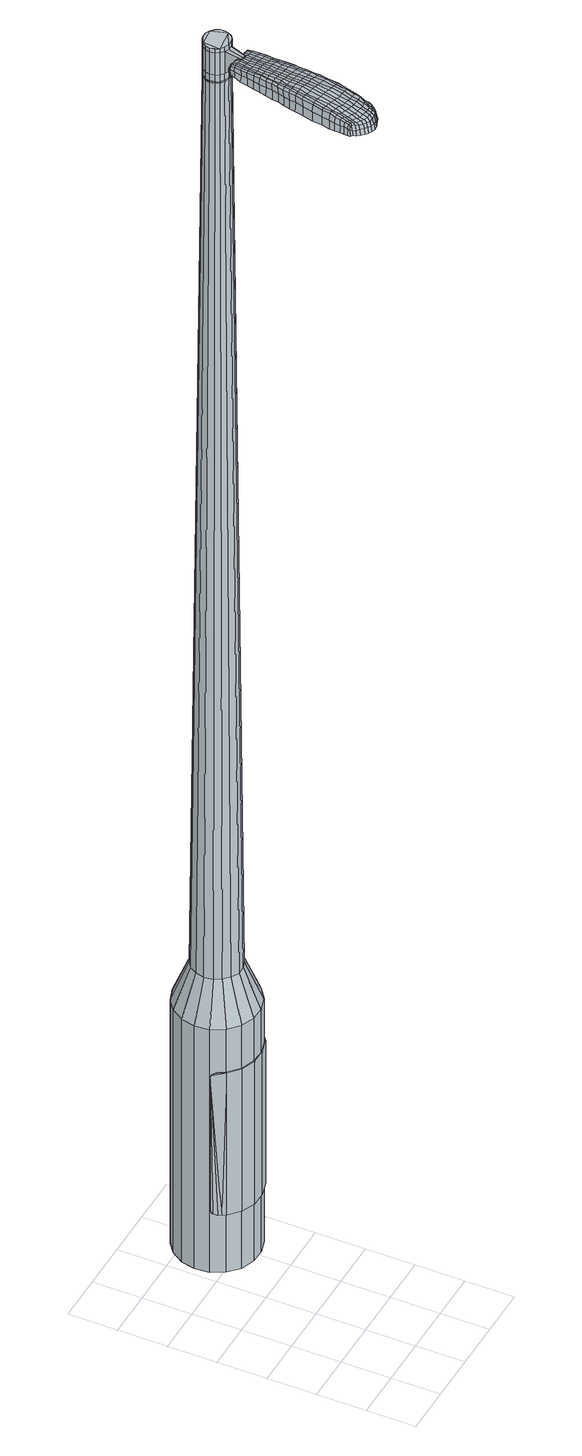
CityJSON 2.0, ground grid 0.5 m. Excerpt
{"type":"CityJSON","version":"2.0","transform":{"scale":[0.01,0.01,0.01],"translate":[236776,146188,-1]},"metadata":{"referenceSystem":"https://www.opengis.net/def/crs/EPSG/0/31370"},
"CityObjects":{
"object1":{"type":"GenericCityObject","attributes":{"cluster":551,"mean_distance_to_centroid":0.194,"new_centroid_x":236776.99,"new_centroid_y":146190.26,"mean_distance_to_camera":11.82,"H1":14.14,"H2":14.1,"Z_final":114.09,"cluster2":-1,"proj_x":236769.07,"proj_y":146188.51,"id_line":84737,"bearing_l":347.55,"distance":8.11,"orientation":"right","G_obj":257.55},"geometry":[{"type":"MultiSurface","lod":"2","boundaries":[[[0,1,2,3]],[[1,4,5,2]],[[4,6,7,5]],[[6,8,9,7]],[[8,10,11,9]],[[10,12,13,11]],[[12,14,15,13]],[[14,16,17,15]],[[16,18,19,17]],[[18,20,21,19]],[[20,22,23,21]],[[22,24,25,23]],[[24,26,27,25]],[[26,28,29,27]],[[28,30,31,29]],[[30,32,33,31]],[[32,34,35,33]],[[34,0,3,35]],[[36,37,38,39]],[[38,40,41,42]],[[41,43,42]],[[42,44,45,46]],[[45,47,46]],[[46,48,49,50]],[[49,51,50]],[[42,46,50,38]],[[50,52,39,38]],[[53,36,39]],[[2,5,7,35]],[[7,9,11,15]],[[11,13,15]],[[15,17,19,23]],[[19,21,23]],[[23,25,27,31]],[[27,29,31]],[[15,23,31,7]],[[31,33,35,7]],[[3,2,35]],[[1,0,54,55]],[[0,34,56,54]],[[34,32,57,56]],[[32,30,58,57]],[[30,28,59,58]],[[28,26,60,59]],[[26,24,61,60]],[[24,22,62,61]],[[22,20,63,62]],[[20,18,64,63]],[[18,16,65,64]],[[16,14,66,65]],[[14,12,67,66]],[[12,10,68,67]],[[10,8,69,68]],[[8,6,70,69]],[[6,4,71,70]],[[4,1,55,71]],[[55,54,72,73]],[[54,56,74,72]],[[56,57,75,74]],[[57,58,76,75]],[[58,59,77,76]],[[59,60,78,77]],[[60,61,79,78]],[[61,62,80,79]],[[62,63,81,80]],[[63,64,82,81]],[[64,65,83,82]],[[65,66,84,83]],[[66,67,85,84]],[[67,68,86,85]],[[68,69,87,86]],[[69,70,88,87]],[[70,71,89,88]],[[71,55,73,89]],[[72,90,91,73]],[[74,92,90,72]],[[93,94,92,74]],[[95,96,94,93]],[[77,97,96,95]],[[78,98,97,77]],[[99,100,98,78]],[[101,102,100,99]],[[81,103,102,101]],[[82,104,103,81]],[[83,105,104,82]],[[106,107,105,83]],[[85,108,107,106]],[[109,110,108,85]],[[111,112,110,109]],[[113,114,112,111]],[[115,116,114,113]],[[73,91,116,115]],[[117,118,119,120]],[[121,117,120,122]],[[123,121,122,124]],[[125,123,124,126]],[[127,125,126,128]],[[129,127,128,130]],[[131,129,130,132]],[[133,131,132,134]],[[135,133,134,136]],[[137,135,136,138]],[[139,137,138,140]],[[141,139,140,142]],[[143,141,142,144]],[[145,143,144,146]],[[147,145,146,148]],[[149,147,148,150]],[[75,93,74]],[[75,76,95,93]],[[76,77,95]],[[79,99,78]],[[79,80,101,99]],[[80,81,101]],[[84,106,83]],[[84,85,106]],[[86,109,85]],[[86,87,111,109]],[[87,88,113,111]],[[88,89,115,113]],[[89,73,115]],[[151,116,91]],[[151,152,114,116]],[[152,153,112,114]],[[153,154,110,112]],[[154,108,110]],[[155,107,108]],[[155,105,107]],[[156,102,103]],[[156,157,100,102]],[[157,98,100]],[[158,96,97]],[[158,159,94,96]],[[159,92,94]],[[39,52,149,160]],[[91,90,161,150]],[[53,39,160,118]],[[90,92,119,161]],[[36,53,118,117]],[[92,159,120,119]],[[37,36,117,121]],[[159,158,122,120]],[[38,37,121,123]],[[158,97,124,122]],[[40,38,123,125]],[[97,98,126,124]],[[41,40,125,127]],[[98,157,128,126]],[[43,41,127,129]],[[157,156,130,128]],[[42,43,129,131]],[[156,103,132,130]],[[44,42,131,133]],[[103,104,134,132]],[[45,44,133,135]],[[104,105,136,134]],[[47,45,135,137]],[[105,155,138,136]],[[46,47,137,139]],[[155,108,140,138]],[[48,46,139,141]],[[108,154,142,140]],[[49,48,141,143]],[[154,153,144,142]],[[51,49,143,145]],[[153,152,146,144]],[[50,51,145,147]],[[152,151,148,146]],[[52,50,147,149]],[[151,91,150,148]],[[149,150,162,163]],[[150,161,164,162]],[[161,119,165,164]],[[119,118,166,165]],[[118,160,167,166]],[[160,149,163,167]],[[168,169,170,171]],[[172,168,171,173]],[[168,172,174,175]],[[169,168,175,176]],[[177,178,179,180]],[[181,177,180,182]],[[177,181,183,184]],[[178,177,184,185]],[[186,187,188,189]],[[190,186,189,191]],[[186,190,192,193]],[[187,186,193,194]],[[195,196,197,198]],[[199,195,198,200]],[[195,199,201,202]],[[196,195,202,203]],[[204,205,206,207]],[[208,204,207,209]],[[204,208,210,211]],[[205,204,211,212]],[[213,214,215,216]],[[217,213,216,218]],[[213,217,219,220]],[[214,213,220,221]],[[222,223,224,225]],[[214,222,225,215]],[[222,214,221,226]],[[223,222,226,227]],[[228,229,230,231]],[[223,228,231,224]],[[228,223,227,232]],[[229,228,232,233]],[[234,172,173,235]],[[229,234,235,230]],[[234,229,233,236]],[[172,234,236,174]],[[237,238,239,240]],[[241,237,240,242]],[[237,241,243,244]],[[238,237,244,245]],[[246,247,248,249]],[[238,246,249,239]],[[246,238,245,250]],[[247,246,250,251]],[[252,253,254,255]],[[247,252,255,248]],[[252,247,251,256]],[[253,252,256,257]],[[258,259,260,261]],[[253,258,261,254]],[[258,253,257,262]],[[259,258,262,263]],[[264,169,176,265]],[[259,264,265,260]],[[264,259,263,266]],[[169,264,266,170]],[[267,268,269,270]],[[271,267,270,272]],[[267,271,273,274]],[[268,267,274,275]],[[276,277,278,279]],[[268,276,279,269]],[[276,268,275,280]],[[277,276,280,281]],[[282,283,284,285]],[[277,282,285,278]],[[282,277,281,286]],[[283,282,286,287]],[[288,181,182,289]],[[283,288,289,284]],[[288,283,287,290]],[[181,288,290,183]],[[291,292,293,294]],[[295,291,294,296]],[[291,295,297,298]],[[292,291,298,299]],[[300,301,302,303]],[[292,300,303,293]],[[300,292,299,304]],[[301,300,304,305]],[[306,307,308,309]],[[301,306,309,302]],[[306,301,305,310]],[[307,306,310,311]],[[312,313,314,315]],[[307,312,315,308]],[[312,307,311,316]],[[313,312,316,317]],[[318,178,185,319]],[[313,318,319,314]],[[318,313,317,320]],[[178,318,320,179]],[[321,207,206,322]],[[323,321,322,324]],[[321,323,325,326]],[[207,321,326,209]],[[327,323,324,328]],[[329,327,328,330]],[[327,329,331,332]],[[323,327,332,325]],[[333,329,330,334]],[[335,333,334,336]],[[333,335,337,338]],[[329,333,338,331]],[[339,335,336,340]],[[341,339,340,342]],[[339,341,343,344]],[[335,339,344,337]],[[345,341,342,346]],[[196,345,346,197]],[[345,196,203,347]],[[341,345,347,343]],[[348,349,194,193]],[[350,348,193,192]],[[348,350,351,352]],[[349,348,352,353]],[[354,355,353,352]],[[356,354,352,351]],[[354,356,357,358]],[[355,354,358,359]],[[360,361,359,358]],[[362,360,358,357]],[[360,362,363,364]],[[361,360,364,365]],[[366,367,365,364]],[[368,366,364,363]],[[366,368,201,199]],[[367,366,199,200]],[[369,370,371,372]],[[271,369,372,273]],[[369,271,272,373]],[[370,369,373,374]],[[375,190,191,376]],[[370,375,376,371]],[[375,370,374,377]],[[190,375,377,192]],[[378,379,380,381]],[[217,378,381,219]],[[378,217,218,382]],[[379,378,382,383]],[[384,385,386,387]],[[379,384,387,380]],[[384,379,383,388]],[[385,384,388,389]],[[390,187,194,391]],[[385,390,391,386]],[[390,385,389,392]],[[187,390,392,188]],[[393,394,395,396]],[[175,393,396,176]],[[393,175,174,397]],[[394,393,397,398]],[[399,400,401,402]],[[394,399,402,395]],[[399,394,398,403]],[[400,399,403,404]],[[405,198,197,406]],[[400,405,406,401]],[[405,400,404,407]],[[198,405,407,200]],[[408,409,410,411]],[[180,408,411,182]],[[408,180,179,412]],[[409,408,412,413]],[[414,202,201,415]],[[409,414,415,410]],[[414,409,413,416]],[[202,414,416,203]],[[417,418,419,420]],[[295,417,420,297]],[[417,295,296,421]],[[418,417,421,422]],[[423,208,209,424]],[[418,423,424,419]],[[423,418,422,425]],[[208,423,425,210]],[[426,427,428,429]],[[241,426,429,243]],[[426,241,242,430]],[[427,426,430,431]],[[432,433,434,435]],[[427,432,435,428]],[[432,427,431,436]],[[433,432,436,437]],[[438,205,212,439]],[[433,438,439,434]],[[438,433,437,440]],[[205,438,440,206]],[[441,442,431,430]],[[240,441,430,242]],[[441,240,239,443]],[[442,441,443,444]],[[445,446,437,436]],[[442,445,436,431]],[[445,442,444,447]],[[446,445,447,448]],[[449,322,206,440]],[[446,449,440,437]],[[449,446,448,450]],[[322,449,450,324]],[[451,452,453,454]],[[298,451,454,299]],[[451,298,297,420]],[[452,451,420,419]],[[455,326,325,456]],[[452,455,456,453]],[[455,452,419,424]],[[326,455,424,209]],[[457,458,444,443]],[[249,457,443,239]],[[457,249,248,459]],[[458,457,459,460]],[[461,462,448,447]],[[458,461,447,444]],[[461,458,460,463]],[[462,461,463,464]],[[465,328,324,450]],[[462,465,450,448]],[[465,462,464,466]],[[328,465,466,330]],[[467,468,469,470]],[[304,467,470,305]],[[467,304,299,454]],[[468,467,454,453]],[[471,332,331,472]],[[468,471,472,469]],[[471,468,453,456]],[[332,471,456,325]],[[473,474,460,459]],[[255,473,459,248]],[[473,255,254,475]],[[474,473,475,476]],[[477,478,464,463]],[[474,477,463,460]],[[477,474,476,479]],[[478,477,479,480]],[[481,334,330,466]],[[478,481,466,464]],[[481,478,480,482]],[[334,481,482,336]],[[483,484,485,486]],[[310,483,486,311]],[[483,310,305,470]],[[484,483,470,469]],[[487,338,337,488]],[[484,487,488,485]],[[487,484,469,472]],[[338,487,472,331]],[[489,490,476,475]],[[261,489,475,254]],[[489,261,260,491]],[[490,489,491,492]],[[493,494,480,479]],[[490,493,479,476]],[[493,490,492,495]],[[494,493,495,496]],[[497,340,336,482]],[[494,497,482,480]],[[497,494,496,498]],[[340,497,498,342]],[[499,500,501,502]],[[316,499,502,317]],[[499,316,311,486]],[[500,499,486,485]],[[503,344,343,504]],[[500,503,504,501]],[[503,500,485,488]],[[344,503,488,337]],[[505,506,492,491]],[[265,505,491,260]],[[505,265,176,396]],[[506,505,396,395]],[[507,508,496,495]],[[506,507,495,492]],[[507,506,395,402]],[[508,507,402,401]],[[509,346,342,498]],[[508,509,498,496]],[[509,508,401,406]],[[346,509,406,197]],[[510,511,413,412]],[[320,510,412,179]],[[510,320,317,502]],[[511,510,502,501]],[[512,347,203,416]],[[511,512,416,413]],[[512,511,501,504]],[[347,512,504,343]],[[513,514,374,373]],[[270,513,373,272]],[[513,270,269,515]],[[514,513,515,516]],[[517,350,192,377]],[[514,517,377,374]],[[517,514,516,518]],[[350,517,518,351]],[[519,520,521,522]],[[220,519,522,221]],[[519,220,219,381]],[[520,519,381,380]],[[523,524,525,526]],[[520,523,526,521]],[[523,520,380,387]],[[524,523,387,386]],[[527,349,353,528]],[[524,527,528,525]],[[527,524,386,391]],[[349,527,391,194]],[[529,530,516,515]],[[279,529,515,269]],[[529,279,278,531]],[[530,529,531,532]],[[533,356,351,518]],[[530,533,518,516]],[[533,530,532,534]],[[356,533,534,357]],[[535,536,537,538]],[[226,535,538,227]],[[535,226,221,522]],[[536,535,522,521]],[[539,540,541,542]],[[536,539,542,537]],[[539,536,521,526]],[[540,539,526,525]],[[543,355,359,544]],[[540,543,544,541]],[[543,540,525,528]],[[355,543,528,353]],[[545,546,532,531]],[[285,545,531,278]],[[545,285,284,547]],[[546,545,547,548]],[[549,362,357,534]],[[546,549,534,532]],[[549,546,548,550]],[[362,549,550,363]],[[551,552,553,554]],[[232,551,554,233]],[[551,232,227,538]],[[552,551,538,537]],[[555,556,557,558]],[[552,555,558,553]],[[555,552,537,542]],[[556,555,542,541]],[[559,361,365,560]],[[556,559,560,557]],[[559,556,541,544]],[[361,559,544,359]],[[561,562,548,547]],[[289,561,547,284]],[[561,289,182,411]],[[562,561,411,410]],[[563,368,363,550]],[[562,563,550,548]],[[563,562,410,415]],[[368,563,415,201]],[[564,565,398,397]],[[236,564,397,174]],[[564,236,233,554]],[[565,564,554,553]],[[566,567,404,403]],[[565,566,403,398]],[[566,565,553,558]],[[567,566,558,557]],[[568,367,200,407]],[[567,568,407,404]],[[568,567,557,560]],[[367,568,560,365]],[[569,570,571,572]],[[572,571,573,574]],[[575,573,571,576]],[[576,571,570,577]],[[578,579,580,581]],[[581,580,582,583]],[[584,582,580,585]],[[585,580,579,586]],[[587,588,589,590]],[[590,589,591,592]],[[593,591,589,594]],[[594,589,588,595]],[[596,597,598,599]],[[599,598,600,601]],[[602,600,598,603]],[[603,598,597,604]],[[605,606,607,608]],[[608,607,609,610]],[[611,609,607,612]],[[612,607,606,613]],[[614,615,616,617]],[[617,616,618,619]],[[620,618,616,621]],[[621,616,615,622]],[[623,624,625,626]],[[626,625,615,614]],[[622,615,625,627]],[[627,625,624,628]],[[629,630,631,632]],[[632,631,624,623]],[[628,624,631,633]],[[633,631,630,634]],[[574,573,635,636]],[[636,635,630,629]],[[634,630,635,637]],[[637,635,573,575]],[[638,639,640,641]],[[641,640,642,643]],[[644,642,640,645]],[[645,640,639,646]],[[647,648,649,650]],[[650,649,639,638]],[[646,639,649,651]],[[651,649,648,652]],[[653,654,655,656]],[[656,655,648,647]],[[652,648,655,657]],[[657,655,654,658]],[[659,660,661,662]],[[662,661,654,653]],[[658,654,661,663]],[[663,661,660,664]],[[577,570,665,666]],[[666,665,660,659]],[[664,660,665,667]],[[667,665,570,569]],[[668,669,670,671]],[[671,670,672,673]],[[674,672,670,675]],[[675,670,669,676]],[[677,678,679,680]],[[680,679,669,668]],[[676,669,679,681]],[[681,679,678,682]],[[683,684,685,686]],[[686,685,678,677]],[[682,678,685,687]],[[687,685,684,688]],[[583,582,689,690]],[[690,689,684,683]],[[688,684,689,691]],[[691,689,582,584]],[[692,693,694,695]],[[695,694,696,697]],[[698,696,694,699]],[[699,694,693,700]],[[701,702,703,704]],[[704,703,693,692]],[[700,693,703,705]],[[705,703,702,706]],[[707,708,709,710]],[[710,709,702,701]],[[706,702,709,711]],[[711,709,708,712]],[[713,714,715,716]],[[716,715,708,707]],[[712,708,715,717]],[[717,715,714,718]],[[586,579,719,720]],[[720,719,714,713]],[[718,714,719,721]],[[721,719,579,578]],[[605,608,722,723]],[[723,722,724,725]],[[726,724,722,727]],[[727,722,608,610]],[[725,724,728,729]],[[729,728,730,731]],[[732,730,728,733]],[[733,728,724,726]],[[731,730,734,735]],[[735,734,736,737]],[[738,736,734,739]],[[739,734,730,732]],[[737,736,740,741]],[[741,740,742,743]],[[744,742,740,745]],[[745,740,736,738]],[[743,742,746,747]],[[747,746,597,596]],[[604,597,746,748]],[[748,746,742,744]],[[595,749,750,594]],[[594,750,751,593]],[[752,751,750,753]],[[753,750,749,754]],[[754,755,756,753]],[[753,756,757,752]],[[758,757,756,759]],[[759,756,755,760]],[[760,761,762,759]],[[759,762,763,758]],[[764,763,762,765]],[[765,762,761,766]],[[766,767,768,765]],[[765,768,769,764]],[[602,769,768,600]],[[600,768,767,601]],[[770,771,772,773]],[[773,772,672,674]],[[673,672,772,774]],[[774,772,771,775]],[[592,591,776,777]],[[777,776,771,770]],[[775,771,776,778]],[[778,776,591,593]],[[779,780,781,782]],[[782,781,618,620]],[[619,618,781,783]],[[783,781,780,784]],[[785,786,787,788]],[[788,787,780,779]],[[784,780,787,789]],[[789,787,786,790]],[[595,588,791,792]],[[792,791,786,785]],[[790,786,791,793]],[[793,791,588,587]],[[794,795,796,797]],[[797,796,576,577]],[[575,576,796,798]],[[798,796,795,799]],[[800,801,802,803]],[[803,802,795,794]],[[799,795,802,804]],[[804,802,801,805]],[[596,599,806,807]],[[807,806,801,800]],[[805,801,806,808]],[[808,806,599,601]],[[809,810,811,812]],[[812,811,581,583]],[[578,581,811,813]],[[813,811,810,814]],[[602,603,815,816]],[[816,815,810,809]],[[814,810,815,817]],[[817,815,603,604]],[[818,819,820,821]],[[821,820,696,698]],[[697,696,820,822]],[[822,820,819,823]],[[610,609,824,825]],[[825,824,819,818]],[[823,819,824,826]],[[826,824,609,611]],[[827,828,829]],[[829,828,642,644]],[[643,642,828,830]],[[830,828,831]],[[832,833,834,835]],[[835,834,828,827]],[[831,828,834,836]],[[836,834,833,837]],[[613,606,838,839]],[[839,838,833,832]],[[837,833,838,840]],[[840,838,606,605]],[[831,841,842,830]],[[830,842,641,643]],[[638,641,842,843]],[[843,842,841,844]],[[837,845,846,836]],[[836,846,841,831]],[[844,841,846,847]],[[847,846,845,848]],[[605,723,849,840]],[[840,849,845,837]],[[848,845,849,850]],[[850,849,723,725]],[[851,852,853,854]],[[854,853,699,700]],[[698,699,853,821]],[[821,853,852,818]],[[726,727,855,856]],[[856,855,852,851]],[[818,852,855,825]],[[825,855,727,610]],[[844,857,858,843]],[[843,858,650,638]],[[647,650,858,859]],[[859,858,857,860]],[[848,861,862,847]],[[847,862,857,844]],[[860,857,862,863]],[[863,862,861,864]],[[725,729,865,850]],[[850,865,861,848]],[[864,861,865,866]],[[866,865,729,731]],[[867,868,869,870]],[[870,869,705,706]],[[700,705,869,854]],[[854,869,868,851]],[[732,733,871,872]],[[872,871,868,867]],[[851,868,871,856]],[[856,871,733,726]],[[860,873,859]],[[859,873,656,647]],[[653,656,873,874]],[[874,873,875]],[[864,876,877,863]],[[863,877,873,860]],[[875,873,877,878]],[[878,877,876,879]],[[731,735,880,866]],[[866,880,876,864]],[[879,876,880,881]],[[881,880,735,737]],[[882,883,884,885]],[[885,884,711,712]],[[706,711,884,870]],[[870,884,883,867]],[[738,739,886,887]],[[887,886,883,882]],[[867,883,886,872]],[[872,886,739,732]],[[875,888,889,874]],[[874,889,662,653]],[[659,662,889,890]],[[890,889,888,891]],[[879,892,893,878]],[[878,893,888,875]],[[891,888,893,894]],[[894,893,892,895]],[[737,741,896,881]],[[881,896,892,879]],[[895,892,896,897]],[[897,896,741,743]],[[898,899,900,901]],[[901,900,717,718]],[[712,717,900,885]],[[885,900,899,882]],[[744,745,902,903]],[[903,902,899,898]],[[882,899,902,887]],[[887,902,745,738]],[[891,904,905,890]],[[890,905,666,659]],[[577,666,905,797]],[[797,905,904,794]],[[895,906,907,894]],[[894,907,904,891]],[[794,904,907,803]],[[803,907,906,800]],[[743,747,908,897]],[[897,908,906,895]],[[800,906,908,807]],[[807,908,747,596]],[[814,909,910,813]],[[813,910,721,578]],[[718,721,910,901]],[[901,910,909,898]],[[604,748,911,817]],[[817,911,909,814]],[[898,909,911,903]],[[903,911,748,744]],[[775,912,913,774]],[[774,913,671,673]],[[668,671,913,914]],[[914,913,912,915]],[[593,751,916,778]],[[778,916,912,775]],[[915,912,916,917]],[[917,916,751,752]],[[918,919,920,921]],[[921,920,621,622]],[[620,621,920,782]],[[782,920,919,779]],[[922,923,924,925]],[[925,924,919,918]],[[779,919,924,788]],[[788,924,923,785]],[[754,749,926,927]],[[927,926,923,922]],[[785,923,926,792]],[[792,926,749,595]],[[915,928,929,914]],[[914,929,680,668]],[[677,680,929,930]],[[930,929,928,931]],[[752,757,932,917]],[[917,932,928,915]],[[931,928,932,933]],[[933,932,757,758]],[[934,935,936,937]],[[937,936,627,628]],[[622,627,936,921]],[[921,936,935,918]],[[938,939,940,941]],[[941,940,935,934]],[[918,935,940,925]],[[925,940,939,922]],[[760,755,942,943]],[[943,942,939,938]],[[922,939,942,927]],[[927,942,755,754]],[[931,944,945,930]],[[930,945,686,677]],[[683,686,945,946]],[[946,945,944,947]],[[758,763,948,933]],[[933,948,944,931]],[[947,944,948,949]],[[949,948,763,764]],[[950,951,952,953]],[[953,952,633,634]],[[628,633,952,937]],[[937,952,951,934]],[[954,955,956,957]],[[957,956,951,950]],[[934,951,956,941]],[[941,956,955,938]],[[766,761,958,959]],[[959,958,955,954]],[[938,955,958,943]],[[943,958,761,760]],[[947,960,961,946]],[[946,961,690,683]],[[583,690,961,812]],[[812,961,960,809]],[[764,769,962,949]],[[949,962,960,947]],[[809,960,962,816]],[[816,962,769,602]],[[799,963,964,798]],[[798,964,637,575]],[[634,637,964,953]],[[953,964,963,950]],[[805,965,966,804]],[[804,966,963,799]],[[950,963,966,957]],[[957,966,965,954]],[[601,767,967,808]],[[808,967,965,805]],[[954,965,967,959]],[[959,967,767,766]],[[569,572,171,170]],[[572,574,173,171]],[[584,585,184,183]],[[585,586,185,184]],[[587,590,189,188]],[[590,592,191,189]],[[611,612,211,210]],[[612,613,212,211]],[[614,617,216,215]],[[617,619,218,216]],[[623,626,225,224]],[[626,614,215,225]],[[629,632,231,230]],[[632,623,224,231]],[[574,636,235,173]],[[636,629,230,235]],[[644,645,244,243]],[[645,646,245,244]],[[646,651,250,245]],[[651,652,251,250]],[[652,657,256,251]],[[657,658,257,256]],[[658,663,262,257]],[[663,664,263,262]],[[664,667,266,263]],[[667,569,170,266]],[[674,675,274,273]],[[675,676,275,274]],[[676,681,280,275]],[[681,682,281,280]],[[682,687,286,281]],[[687,688,287,286]],[[688,691,290,287]],[[691,584,183,290]],[[692,695,294,293]],[[695,697,296,294]],[[701,704,303,302]],[[704,692,293,303]],[[707,710,309,308]],[[710,701,302,309]],[[713,716,315,314]],[[716,707,308,315]],[[586,720,319,185]],[[720,713,314,319]],[[770,773,372,371]],[[773,674,273,372]],[[592,777,376,191]],[[777,770,371,376]],[[619,783,382,218]],[[783,784,383,382]],[[784,789,388,383]],[[789,790,389,388]],[[790,793,392,389]],[[793,587,188,392]],[[697,822,421,296]],[[822,823,422,421]],[[823,826,425,422]],[[826,611,210,425]],[[827,829,429,428]],[[829,644,243,429]],[[832,835,435,434]],[[835,827,428,435]],[[613,839,439,212]],[[839,832,434,439]],[[968,969,970,971]],[[972,973,971,970]],[[974,975,976,977]],[[978,979,980,981]],[[969,982,983,970]],[[984,972,970,983]],[[985,974,977,986]],[[987,988,979,978]],[[982,989,990,983]],[[990,991,984,983]],[[992,985,986,993]],[[994,988,987,995]],[[989,996,997,990]],[[997,998,991,990]],[[999,992,993,1000]],[[1001,994,995,1002]],[[1003,1004,1005,1006]],[[1007,1008,1004,1003]],[[1007,1009,1010,1008]],[[1009,1011,1012,1010]],[[1013,1014,1015,1016]],[[1017,1018,1014,1013]],[[1019,1020,1018,1017]],[[1021,1022,1020,1019]],[[1016,1005,1004,1013]],[[1013,1004,1008,1017]],[[1008,1010,1019,1017]],[[1010,1012,1021,1019]],[[977,976,973,972]],[[986,977,972,984]],[[991,993,986,984]],[[998,1000,993,991]],[[978,981,975,974]],[[987,978,974,985]],[[995,987,985,992]],[[1002,995,992,999]],[[979,1003,1006,980]],[[988,1007,1003,979]],[[1009,1007,988,994]],[[1011,1009,994,1001]],[[1023,1024,1025,1026]],[[1025,1027,1028,1029]],[[1025,1029,1030,1031]],[[1025,1031,1026]],[[1032,1023,1026,1033]],[[1034,1033,1026,1035]],[[1036,1035,1026]],[[1037,1025,1024,1038]],[[1039,1037,1038,1040]],[[1041,1039,1040,1042]],[[1043,1041,1042,1044]],[[1045,1043,1044,1046]],[[1046,1047,1048,1049]],[[1046,1049,1050,1051]],[[1046,1051,1052,1053]],[[1052,1054,1055,1056]],[[1052,1056,1057,1058]],[[1052,1058,1053]],[[1046,1053,1045]],[[1059,1060,1024,1023]],[[1061,1062,1027,1025]],[[1063,1064,1036,1026]],[[1060,1065,1038,1024]],[[1066,1061,1025,1037]],[[1065,1067,1040,1038]],[[1068,1066,1037,1039]],[[1067,1069,1042,1040]],[[1070,1068,1039,1041]],[[1069,1071,1044,1042]],[[1072,1070,1041,1043]],[[1071,1073,1046,1044]],[[1074,1072,1043,1045]],[[1073,1075,1047,1046]],[[1076,1077,1054,1052]],[[1078,1074,1045,1053]],[[1048,1047,1075,1079]],[[1049,1048,1079,1080]],[[1050,1049,1080,1081]],[[1051,1050,1081,1082]],[[1052,1051,1082,1076]],[[1083,1059,1023,1032]],[[1084,1083,1032,1033]],[[1085,1084,1033,1034]],[[1086,1085,1034,1035]],[[1064,1086,1035,1036]],[[1028,1027,1062,1087]],[[1055,1054,1077,1088]],[[1029,1028,1087,1089]],[[1030,1029,1089,1090]],[[1031,1030,1090,1091]],[[1026,1031,1091,1063]],[[1056,1055,1088,1092]],[[1057,1056,1092,1093]],[[1058,1057,1093,1094]],[[1053,1058,1094,1078]]]}]}
},
"vertices":[
[91,183,384],[77,188,384],[77,188,96],[91,183,96],[66,198,384],[66,198,96],[59,211,384],[59,211,96],[58,226,384],[58,226,96],[61,240,384],[61,240,96],[69,253,384],[69,253,96],[80,261,384],[80,261,96],[94,266,384],[94,266,96],[109,265,384],[109,265,96],[123,260,384],[123,260,96],[133,250,384],[133,250,96],[140,237,384],[140,237,96],[142,222,384],[142,222,96],[139,208,384],[139,208,96],[131,195,384],[131,195,96],[119,186,384],[119,186,96],[105,182,384],[105,182,96],[106,212,1524],[110,215,1524],[112,219,1524],[97,211,1524],[113,223,1524],[113,228,1524],[107,235,1524],[111,232,1524],[103,237,1524],[98,237,1524],[90,233,1524],[94,236,1524],[87,229,1524],[86,225,1524],[89,216,1524],[87,220,1524],[93,213,1524],[102,211,1524],[94,199,429],[86,203,429],[103,199,429],[111,202,429],[118,207,429],[123,214,429],[125,223,429],[124,232,429],[120,239,429],[113,245,429],[105,249,429],[97,249,429],[88,246,429],[81,241,429],[77,234,429],[75,225,429],[76,216,429],[80,209,429],[97,211,1483],[93,213,1483],[102,211,1483],[106,212,1483],[110,215,1483],[112,219,1483],[113,223,1483],[113,228,1483],[111,232,1483],[107,235,1483],[103,237,1483],[98,237,1483],[94,236,1483],[90,233,1483],[87,229,1483],[86,225,1483],[87,220,1483],[89,216,1483],[97,211,1485],[93,213,1485],[102,211,1485],[106,213,1483],[106,213,1485],[109,215,1483],[109,215,1485],[112,219,1485],[113,223,1485],[112,228,1483],[112,228,1485],[110,232,1483],[110,232,1485],[107,235,1485],[103,237,1485],[98,237,1485],[94,235,1483],[94,235,1485],[90,233,1485],[88,229,1483],[88,229,1485],[87,225,1483],[87,225,1485],[88,220,1483],[88,220,1485],[90,216,1483],[90,216,1485],[106,212,1519],[102,211,1519],[102,211,1493],[106,212,1493],[110,215,1519],[110,215,1493],[112,219,1519],[112,219,1493],[113,223,1519],[113,223,1493],[113,228,1519],[113,228,1493],[111,232,1519],[111,232,1493],[107,235,1519],[107,235,1493],[103,237,1519],[103,237,1493],[98,237,1519],[98,237,1493],[94,236,1519],[94,236,1493],[90,233,1519],[90,233,1493],[87,229,1519],[87,229,1493],[86,225,1519],[86,225,1493],[87,220,1519],[87,220,1493],[89,216,1519],[89,216,1493],[93,213,1519],[93,213,1493],[89,216,1485],[87,220,1485],[86,225,1485],[87,229,1485],[94,236,1485],[111,232,1485],[113,228,1485],[110,215,1485],[106,212,1485],[97,211,1519],[97,211,1493],[90,193,1513],[90,193,1518],[93,193,1513],[96,192,1513],[96,192,1518],[93,193,1518],[58,124,1519],[60,131,1518],[58,130,1509],[56,124,1510],[56,116,1519],[54,115,1510],[57,117,1526],[60,125,1525],[61,132,1525],[95,116,1519],[97,123,1518],[95,124,1525],[94,117,1525],[94,107,1519],[93,109,1526],[95,106,1510],[97,114,1510],[98,121,1509],[63,48,1519],[59,49,1519],[59,48,1513],[62,47,1513],[67,48,1519],[67,47,1513],[67,50,1524],[63,50,1524],[59,50,1524],[78,120,1530],[80,128,1529],[77,128,1529],[75,121,1530],[76,111,1531],[73,112,1531],[80,111,1530],[82,120,1530],[83,127,1529],[96,199,1512],[93,200,1512],[93,199,1517],[95,198,1517],[99,199,1512],[98,197,1517],[99,198,1506],[95,198,1506],[93,199,1506],[46,66,1519],[47,70,1519],[45,69,1512],[45,66,1512],[46,64,1518],[45,63,1512],[47,64,1522],[48,66,1523],[48,70,1524],[47,74,1519],[48,80,1519],[46,79,1512],[46,74,1512],[49,75,1524],[49,80,1525],[49,86,1519],[51,94,1519],[49,93,1511],[47,85,1511],[51,86,1526],[52,94,1526],[53,105,1519],[51,104,1510],[55,105,1526],[78,196,1513],[76,188,1513],[77,189,1518],[79,196,1517],[80,201,1512],[80,200,1516],[79,200,1506],[77,195,1507],[74,188,1507],[74,181,1514],[72,174,1515],[73,174,1520],[75,182,1519],[72,180,1507],[70,173,1507],[70,167,1515],[68,159,1516],[69,160,1522],[71,167,1521],[68,166,1508],[66,159,1508],[66,152,1517],[64,145,1517],[65,146,1524],[67,153,1523],[64,151,1508],[62,144,1509],[62,138,1518],[63,139,1524],[60,137,1509],[81,58,1519],[82,61,1519],[81,62,1524],[80,58,1523],[80,56,1518],[79,56,1522],[81,54,1512],[82,57,1512],[83,60,1512],[84,66,1519],[85,71,1519],[84,72,1525],[83,66,1524],[85,64,1512],[87,70,1512],[87,77,1519],[89,85,1519],[88,86,1526],[86,78,1526],[88,75,1511],[90,83,1511],[91,96,1519],[90,97,1526],[93,94,1510],[107,189,1513],[106,181,1513],[107,180,1507],[108,188,1507],[108,195,1512],[109,193,1506],[107,194,1516],[106,190,1517],[105,182,1518],[105,174,1514],[104,167,1515],[105,165,1507],[106,173,1507],[104,175,1519],[103,168,1520],[103,159,1515],[101,152,1516],[103,150,1508],[104,158,1508],[102,160,1521],[100,153,1522],[100,144,1517],[99,137,1517],[100,136,1509],[101,143,1508],[99,146,1523],[98,138,1524],[98,130,1518],[99,128,1509],[97,131,1524],[94,193,1519],[92,193,1519],[93,186,1520],[90,186,1520],[95,185,1520],[97,192,1519],[91,178,1522],[88,179,1522],[89,171,1523],[87,172,1523],[92,170,1523],[94,178,1521],[88,164,1524],[85,164,1524],[86,156,1525],[83,157,1525],[89,156,1525],[91,163,1524],[85,149,1526],[82,150,1526],[83,142,1527],[80,143,1527],[86,141,1527],[88,149,1526],[82,135,1528],[78,136,1528],[85,134,1528],[64,53,1527],[60,53,1527],[68,53,1526],[69,57,1527],[65,57,1528],[61,58,1528],[66,63,1529],[62,64,1529],[70,63,1528],[72,70,1530],[67,70,1530],[64,71,1530],[69,77,1531],[65,78,1531],[73,77,1530],[75,86,1531],[71,86,1531],[67,87,1531],[74,99,1531],[70,100,1531],[78,98,1531],[79,54,1518],[76,52,1519],[77,51,1513],[79,53,1513],[78,55,1523],[76,53,1523],[72,50,1519],[72,49,1513],[72,51,1524],[47,62,1518],[48,59,1518],[49,60,1523],[48,63,1523],[46,61,1513],[47,58,1513],[50,56,1519],[53,53,1519],[53,54,1524],[51,57,1523],[49,55,1513],[52,52,1513],[56,51,1519],[56,52,1524],[55,50,1513],[61,125,1528],[63,124,1528],[65,131,1528],[63,132,1527],[59,117,1528],[61,116,1529],[66,124,1529],[69,123,1530],[71,130,1529],[67,131,1528],[63,115,1529],[67,114,1530],[72,122,1530],[74,129,1529],[70,113,1531],[93,118,1528],[90,118,1529],[89,109,1529],[91,109,1528],[94,125,1527],[92,125,1528],[86,119,1529],[85,110,1530],[88,126,1528],[107,197,1512],[105,197,1512],[105,196,1517],[106,196,1517],[108,196,1506],[106,196,1506],[102,198,1512],[101,197,1517],[102,197,1506],[81,203,1512],[83,202,1512],[82,201,1506],[80,202,1506],[82,201,1517],[83,201,1517],[85,202,1512],[88,201,1512],[87,200,1506],[84,201,1506],[85,200,1517],[88,200,1517],[90,200,1512],[90,200,1506],[90,199,1517],[80,196,1519],[82,196,1519],[78,189,1520],[80,188,1520],[84,195,1519],[87,195,1519],[82,188,1520],[85,187,1520],[89,194,1519],[87,187,1520],[105,190,1519],[103,191,1519],[102,183,1520],[104,183,1520],[100,191,1519],[99,184,1520],[76,181,1521],[78,181,1521],[74,174,1522],[76,174,1522],[80,181,1521],[83,180,1521],[79,173,1522],[81,173,1523],[86,179,1522],[84,172,1523],[103,176,1521],[101,176,1521],[99,169,1522],[101,168,1522],[97,177,1521],[96,169,1522],[73,167,1523],[74,167,1523],[71,160,1524],[72,160,1524],[77,166,1523],[79,166,1524],[75,159,1525],[78,158,1525],[82,165,1524],[81,158,1525],[100,161,1523],[98,161,1523],[97,154,1524],[99,154,1524],[95,162,1524],[93,155,1525],[69,153,1525],[70,152,1525],[67,146,1526],[69,145,1526],[73,152,1526],[76,151,1526],[71,145,1527],[74,144,1527],[79,151,1526],[77,143,1527],[98,146,1525],[96,147,1525],[94,140,1526],[96,139,1526],[92,148,1526],[91,140,1527],[65,139,1527],[67,138,1527],[69,138,1527],[72,137,1528],[75,136,1528],[95,132,1527],[93,132,1527],[89,133,1528],[79,58,1525],[76,56,1525],[80,61,1526],[77,60,1526],[72,54,1526],[73,58,1527],[49,65,1525],[50,63,1525],[50,66,1526],[49,68,1525],[51,60,1525],[54,57,1526],[54,61,1527],[52,64,1526],[57,55,1526],[57,59,1527],[81,66,1526],[79,65,1527],[83,72,1527],[81,71,1528],[75,64,1528],[76,70,1529],[50,74,1526],[51,72,1527],[52,78,1528],[51,79,1527],[53,69,1527],[56,67,1528],[57,74,1529],[54,76,1528],[59,65,1528],[60,72,1530],[84,78,1528],[82,77,1529],[86,86,1528],[84,86,1529],[78,77,1529],[80,86,1530],[52,86,1528],[53,84,1528],[55,92,1529],[53,94,1528],[56,83,1529],[59,81,1530],[61,90,1530],[58,91,1530],[62,79,1530],[64,88,1531],[89,97,1529],[86,97,1529],[82,98,1530],[56,105,1528],[58,104,1529],[60,103,1530],[64,102,1530],[67,101,1531],[60,130,1509],[62,131,1518],[60,124,1518],[58,123,1509],[58,116,1519],[56,115,1510],[59,116,1525],[61,125,1525],[63,131,1525],[93,124,1525],[95,123,1518],[93,116,1518],[92,117,1525],[92,108,1519],[91,109,1525],[93,106,1510],[95,115,1509],[96,122,1509],[59,50,1513],[60,51,1519],[63,50,1519],[63,49,1513],[66,50,1519],[66,50,1513],[67,52,1524],[63,52,1524],[60,52,1524],[77,128,1528],[80,127,1528],[78,120,1529],[75,121,1529],[76,111,1529],[73,112,1529],[80,111,1529],[82,119,1529],[83,126,1528],[92,197,1516],[92,198,1512],[95,197,1512],[95,196,1516],[98,196,1512],[98,196,1516],[98,195,1506],[95,196,1506],[92,197,1506],[47,69,1512],[49,70,1519],[48,66,1518],[47,66,1512],[48,64,1518],[47,64,1512],[49,65,1522],[50,67,1523],[50,70,1523],[48,79,1512],[50,80,1519],[49,74,1519],[48,73,1512],[51,74,1524],[51,80,1525],[51,92,1511],[52,93,1519],[51,86,1519],[49,85,1511],[52,86,1525],[54,94,1526],[55,104,1519],[53,103,1510],[57,105,1526],[79,188,1518],[78,188,1513],[80,195,1513],[81,195,1517],[81,200,1512],[82,199,1515],[80,199,1506],[78,194,1506],[76,187,1507],[75,174,1520],[74,173,1514],[76,180,1514],[77,181,1519],[74,180,1507],[72,172,1507],[71,159,1522],[69,159,1516],[71,166,1515],[73,166,1521],[70,165,1508],[68,158,1508],[67,145,1523],[65,145,1517],[67,152,1516],[69,152,1522],[66,151,1508],[64,144,1508],[63,138,1517],[65,138,1524],[62,137,1509],[79,62,1523],[80,62,1519],[79,59,1518],[78,59,1523],[78,57,1518],[78,58,1522],[80,56,1512],[80,58,1512],[82,60,1512],[82,73,1525],[84,72,1519],[82,66,1519],[81,67,1524],[83,65,1512],[85,70,1512],[86,86,1526],[87,85,1519],[85,77,1519],[84,78,1525],[86,76,1511],[88,84,1511],[89,96,1519],[88,97,1526],[91,95,1510],[105,180,1507],[104,182,1513],[105,189,1513],[106,188,1506],[106,194,1512],[107,193,1506],[105,193,1515],[105,190,1517],[103,183,1518],[103,165,1507],[102,167,1514],[103,174,1514],[104,173,1507],[102,175,1519],[101,168,1520],[101,151,1508],[100,152,1516],[101,159,1515],[102,158,1508],[100,160,1521],[98,153,1522],[98,136,1508],[97,137,1517],[98,145,1516],[100,143,1508],[97,146,1522],[96,139,1523],[96,130,1517],[97,129,1509],[95,132,1524],[94,192,1518],[91,192,1518],[92,185,1519],[90,186,1519],[95,184,1519],[97,191,1518],[91,178,1520],[88,178,1520],[89,170,1521],[87,171,1521],[92,170,1521],[94,177,1520],[88,163,1523],[85,164,1523],[86,156,1524],[83,157,1524],[89,155,1524],[91,162,1523],[84,149,1525],[82,149,1525],[83,142,1526],[80,142,1526],[86,141,1526],[88,148,1525],[81,134,1527],[78,135,1527],[85,134,1527],[60,55,1526],[64,54,1526],[67,54,1525],[68,58,1526],[64,58,1526],[61,59,1526],[63,65,1528],[66,64,1528],[70,64,1527],[71,71,1528],[67,71,1529],[64,72,1529],[66,79,1530],[69,78,1530],[73,77,1529],[75,86,1530],[71,87,1530],[68,87,1530],[70,100,1530],[74,99,1530],[77,98,1530],[76,53,1513],[75,54,1518],[77,55,1518],[78,54,1512],[77,57,1523],[75,55,1523],[71,52,1519],[71,51,1513],[71,53,1523],[51,61,1523],[50,60,1518],[49,62,1518],[50,63,1523],[48,62,1512],[49,60,1512],[54,56,1523],[54,55,1519],[52,57,1519],[52,59,1523],[51,57,1513],[53,54,1513],[57,53,1519],[57,54,1524],[56,52,1513],[65,131,1527],[64,124,1527],[62,124,1527],[64,131,1526],[60,116,1527],[61,116,1528],[71,129,1528],[69,122,1528],[66,123,1528],[68,130,1527],[64,115,1528],[67,114,1529],[72,122,1529],[74,129,1528],[70,113,1529],[88,109,1528],[90,118,1527],[91,118,1527],[90,109,1527],[93,125,1526],[91,125,1527],[86,119,1528],[84,110,1528],[87,126,1527],[104,194,1516],[105,195,1512],[106,195,1512],[105,194,1516],[107,194,1506],[105,194,1506],[102,196,1512],[101,195,1516],[102,195,1506],[81,199,1506],[82,200,1512],[81,200,1506],[82,199,1516],[83,199,1516],[87,198,1506],[87,199,1512],[85,199,1512],[84,199,1506],[85,198,1516],[87,198,1516],[90,198,1512],[89,197,1506],[90,197,1516],[82,195,1518],[81,195,1518],[79,188,1519],[80,188,1519],[86,194,1518],[84,194,1518],[82,187,1519],[85,187,1519],[89,193,1518],[87,186,1519],[102,183,1519],[103,190,1518],[104,190,1518],[103,183,1519],[100,190,1518],[99,184,1519],[78,181,1520],[77,181,1520],[76,174,1521],[76,173,1521],[83,179,1520],[80,180,1520],[79,173,1521],[81,172,1521],[86,179,1520],[84,172,1521],[99,168,1521],[100,175,1520],[102,175,1520],[100,168,1521],[97,176,1520],[96,169,1521],[74,166,1522],[72,159,1523],[73,159,1523],[80,165,1522],[77,166,1522],[75,158,1523],[78,158,1524],[82,164,1523],[81,157,1524],[96,154,1523],[98,161,1522],[99,161,1522],[98,153,1523],[94,162,1522],[93,154,1523],[71,152,1524],[70,152,1524],[68,145,1525],[69,145,1525],[76,151,1525],[73,151,1524],[71,144,1525],[74,144,1526],[79,150,1525],[77,143,1526],[94,139,1525],[95,146,1524],[96,146,1524],[95,139,1525],[91,147,1524],[90,140,1525],[67,138,1526],[66,138,1526],[73,136,1527],[70,137,1526],[75,136,1527],[92,132,1526],[94,132,1526],[89,133,1526],[75,57,1524],[77,59,1524],[78,62,1525],[77,60,1525],[72,55,1525],[73,59,1525],[51,67,1525],[51,63,1524],[50,65,1524],[51,69,1525],[55,62,1526],[55,58,1525],[53,61,1524],[53,64,1525],[57,56,1525],[58,60,1526],[78,66,1526],[80,67,1526],[82,72,1526],[80,72,1527],[74,65,1526],[76,71,1527],[53,78,1527],[52,72,1526],[51,74,1526],[52,80,1526],[58,74,1528],[56,68,1527],[54,70,1526],[55,76,1527],[59,66,1527],[61,73,1528],[81,78,1527],[83,78,1527],[85,86,1527],[83,86,1528],[77,78,1528],[79,86,1529],[56,92,1528],[54,84,1527],[53,85,1527],[55,93,1527],[61,90,1529],[59,81,1529],[56,83,1528],[58,91,1528],[62,80,1529],[64,88,1530],[86,98,1528],[87,98,1528],[82,98,1529],[59,104,1528],[58,105,1528],[64,102,1529],[61,103,1529],[67,101,1530],[80,200,1508],[87,198,1508],[79,167,1509],[71,168,1509],[73,146,1510],[65,147,1510],[64,107,1512],[55,109,1512],[59,127,1511],[68,125,1511],[60,90,1513],[58,76,1514],[49,78,1514],[51,92,1513],[93,197,1508],[86,165,1509],[82,144,1510],[73,105,1512],[77,123,1511],[69,88,1513],[66,74,1514],[100,195,1508],[94,163,1509],[90,142,1510],[82,103,1512],[86,121,1511],[75,72,1514],[78,85,1513],[107,194,1508],[102,161,1509],[99,140,1510],[91,101,1512],[95,119,1511],[84,71,1514],[88,83,1513],[55,63,1514],[56,58,1514],[49,60,1514],[47,65,1514],[64,61,1514],[63,57,1514],[72,59,1514],[69,55,1514],[80,58,1514],[76,54,1514],[57,53,1515],[60,49,1515],[59,49,1515],[53,54,1515],[62,52,1515],[61,49,1515],[66,51,1515],[62,49,1515],[70,50,1515],[63,49,1515],[134,197,334],[131,194,334],[131,194,165],[139,206,171],[134,197,165],[136,200,165],[137,203,166],[138,204,167],[139,205,169],[136,200,334],[137,203,333],[138,204,332],[139,205,331],[139,206,328],[120,185,165],[120,185,334],[105,181,165],[105,181,334],[90,181,165],[90,181,334],[76,187,165],[76,187,334],[65,197,165],[65,197,334],[63,201,334],[61,204,334],[60,206,333],[59,208,332],[58,209,331],[58,210,328],[63,201,165],[58,210,171],[58,209,169],[59,208,167],[60,206,166],[61,204,165],[131,199,334],[129,195,334],[129,195,165],[131,199,165],[137,207,171],[137,207,328],[118,187,334],[118,187,165],[105,183,334],[105,183,165],[91,184,334],[91,184,165],[78,189,334],[78,189,165],[68,199,334],[68,199,165],[66,202,334],[61,211,328],[61,211,171],[66,202,165],[64,205,334],[63,208,333],[62,210,332],[61,211,331],[133,202,334],[135,204,333],[136,206,332],[137,207,331],[133,202,165],[61,211,169],[135,204,166],[136,206,167],[137,207,169],[62,210,167],[63,208,166],[64,205,165]
]}
